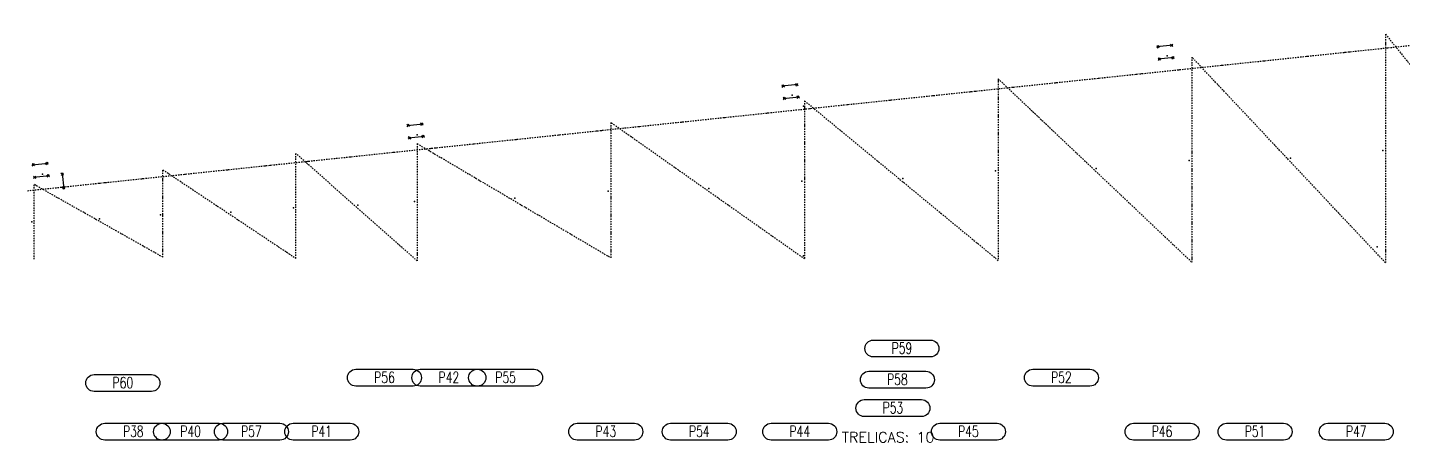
# Model space of a CAD drawing. Extents: x 8920 to 18626, y -10146 to 3021.
# Drawn here: x 9253 to 14755, y 880 to 2540 of the extents above; entities that cross this region are included whole.
import ezdxf
from ezdxf.enums import TextEntityAlignment as Align

# ---------------------------------------------------------------- set-up
doc = ezdxf.new("R2010")
doc.units = 0
doc.header["$LTSCALE"] = 10
doc.header["$MEASUREMENT"] = 0
doc.linetypes.add('DASHDOT', pattern=[1, 0.5, -0.25, 0, -0.25])
doc.linetypes.add('HIDDEN', pattern=[0.375, 0.25, -0.125])
doc.layers.get('0').update_dxf_attribs({"linetype": 'CONTINUOUS'})
for name, color, linetype in [('A', 2, 'DASHDOT'), ('FORIR', 4, 'CONTINUOUS'), ('G', 3, 'CONTINUOUS'), ('POS_BOX', 6, 'CONTINUOUS'), ('TR', 6, 'HIDDEN'), ('TXT1', 7, 'CONTINUOUS')]:
    doc.layers.add(name, color=color, linetype=linetype)
doc.styles.add('1', font='romans', dxfattribs={"width": 0.7, "height": 2.8})
doc.styles.add('POS', font='ROMANS', dxfattribs={"width": 0.7})

# ---------------------------------------------------------------- blocks, each defined once
blk = doc.blocks.new('P8_PRO')
at = {"layer": 'POS_BOX'}
blk.add_lwpolyline([(17.5, 3.01, -1), (17.5, -1.49), (2.25, -1.49, -1), (2.25, 3.01), (17.5, 3.01)], format="xyb", dxfattribs=at)
at = {"style": 'POS', "width": 0.7}
blk.add_attdef('POS_PEZ', text='', height=3, dxfattribs=at).set_placement((9.88, -0.64), align=Align.CENTER)
at = {"style": 'POS', "width": 0.7, "flags": 1}
for tag, p in [('QTA_PEZ', (0, -2.59)), ('SUN_LIS', (0, -3.56)), ('MAR_PEZ', (0, -2.13)), ('PUN_LIS', (0, -3.1)), ('COD_PEZ', (0, -4.5)), ('MCL_PEZ', (0, -4.04)), ('DIM_PRO', (0, -5))]:
    blk.add_attdef(tag, p, '', height=0.3, dxfattribs=at)
blk = doc.blocks.new('MS')
at = {"color": 6}
for p, q in [((-4.7, 22.8), (4.7, 32.1)), ((-4.7, 32.1), (4.7, 22.8)), ((-4.7, -22.8), (4.7, -32.1)), ((-4.7, -32.1), (4.7, -22.8))]:
    blk.add_line(p, q, dxfattribs=at)
at = {"color": 3}
blk.add_line((0, -32.1), (0, 32.1), dxfattribs=at)
at = {"flags": 1}
for tag, p, height in [('DIAM', (0, 0), 8.01), ('AVAN', (1.3, -18.2), 5.26), ('TOLE', (1.3, -9.7), 5.26), ('DIET', (1.3, -24.6), 5.26)]:
    blk.add_attdef(tag, p, '', height=height, dxfattribs=at)
blk = doc.blocks.new('3D_INFOPOS')
blk.add_point((0, 0))
at = {"layer": 'FORIR', "flags": 1}
blk.add_attdef('POS_PEZ', (7.6, -4.3), '', height=5.26, dxfattribs=at)
blk = doc.blocks.new('3D_INFOM')
blk.add_point((0, 0))
at = {"layer": 'FORIR', "flags": 1}
blk.add_attdef('MARK', (7.6, -4.3), '', height=5.26, dxfattribs=at)

msp = doc.modelspace()

# ---------------------------------------------------------------- linework, layer by layer
at = {"layer": 'A'}
for p, q in [((9252.8731, 1887.3404), (15468.26363, 2540.39361)), ((14687.20598, 2513.51846), (14687.20598, 1598.73356)), ((14687.20598, 2513.51846), (15435.70598, 1589.82338)), ((13912.20598, 2422.18846), (13912.20598, 1600.89627)), ((14687.20598, 1598.73356), (13912.20598, 2422.18846)), ((13137.20598, 2335.20043), (13912.20598, 1600.89627)), ((13137.20598, 2335.20043), (13137.20598, 1608.54145)), ((12362.20598, 2247.3617), (12362.20598, 1614.3205)), ((12362.20598, 2247.3617), (13137.20598, 1608.54145)), ((11587.20598, 2159.99319), (11587.20598, 1619.34908)), ((12362.20598, 1614.3205), (11587.20598, 2159.99319)), ((10812.20598, 2075.97711), (10812.20598, 1606.17991)), ((10812.20598, 2075.97711), (11587.20598, 1619.34908)), ((10327.20598, 1616.68703), (10327.20598, 2035.68807)), ((10812.20598, 1606.17991), (10327.20598, 2035.68807)), ((9794.70598, 1620.96984), (9794.70598, 1971.10931)), ((9794.70598, 1971.10931), (10327.20598, 1616.68703)), ((9794.70598, 1620.96984), (9280.20598, 1911.59719)), ((9280.20598, 1613.24848), (9280.20598, 1911.59719))]:
    msp.add_line(p, q, dxfattribs=at)
msp.add_point((14653.95205, 1663.24849), dxfattribs=at)
at = {"layer": 'G'}
msp.add_point((14653.95205, 1663.24849), dxfattribs=at)
at = {"layer": 'TR'}
msp.add_point((14653.95205, 1663.24849), dxfattribs=at)

# ---------------------------------------------------------------- block references
for p, rotation in [((13804.36233, 2466.14623), 96.02915511397136), ((13809.61406, 2416.4228), 96.02915511397136), ((12304.08982, 2308.52286), 96.02915511397136), ((12309.34155, 2258.79943), 96.02915511397136), ((10803.81732, 2150.82441), 96.02915511397136), ((10809.06904, 2101.10098), 96.02915511396702), ((9303.53251, 1993.34779), 96.02915511397136), ((9308.78424, 1943.62436), 96.02915511396922), ((9394.60537, 1926.03759), 185.9980792478905)]:
    msp.add_blockref('MS', p, dxfattribs=dict(rotation=rotation))
for name, p in [('3D_INFOPOS', (13813.27976, 2426.74881)), ('3D_INFOPOS', (12313.00715, 2269.12543)), ('3D_INFOPOS', (12358.66035, 2225.24938)), ('3D_INFOPOS', (10812.73441, 2111.42699)), ('3D_INFOPOS', (14677.20001, 2048.34372)), ('3D_INFOPOS', (13902.2001, 2007.61583)), ('3D_INFOPOS', (14307.12206, 2017.18087)), ('3D_INFOPOS', (9312.45022, 1953.95036)), ('3D_INFOPOS', (12352.20013, 1926.16007)), ('3D_INFOPOS', (12755.13991, 1936.4395)), ('3D_INFOPOS', (13127.20005, 1966.88795)), ('3D_INFOPOS', (13529.98564, 1976.82996)), ('3D_INFOPOS', (11577.20008, 1885.43219)), ('3D_INFOPOS', (11979.57787, 1895.96391)), ('3D_INFOPOS', (10317.56824, 1819.21649)), ('3D_INFOPOS', (10575.27163, 1828.87883)), ('3D_INFOPOS', (10802.20001, 1844.70426)), ('3D_INFOPOS', (11203.35553, 1857.12636)), ('3D_INFOPOS', (9270.5683, 1763.24849)), ('3D_INFOPOS', (9541.58651, 1775.01936)), ('3D_INFOPOS', (9785.06833, 1791.23249)), ('3D_INFOPOS', (10066.51375, 1801.77634)), ('3D_INFOPOS', (12357.95598, 1626.73322)), ('3D_INFOM', (12357.95598, 1626.73322))]:
    msp.add_blockref(name, p)
ref = msp.add_blockref('P8_PRO', (12603.8951, 1244.39346), dxfattribs=dict(xscale=15, yscale=15, zscale=15))
ref.add_attrib('POS_PEZ', 'P59', dxfattribs={"height": 45, "style": 'POS', "width": 0.7}).set_placement((12752.04798, 1234.7408), align=Align.CENTER)
ref = msp.add_blockref('P8_PRO', (10533.26322, 1127.71272), dxfattribs=dict(xscale=15, yscale=15, zscale=15))
ref.add_attrib('POS_PEZ', 'P56', dxfattribs={"height": 45, "style": 'POS', "width": 0.7}).set_placement((10681.4161, 1118.06006), align=Align.CENTER)
ref = msp.add_blockref('P8_PRO', (10790.96661, 1127.71272), dxfattribs=dict(xscale=15, yscale=15, zscale=15))
ref.add_attrib('POS_PEZ', 'P42', dxfattribs={"height": 45, "style": 'POS', "width": 0.7}).set_placement((10939.11949, 1118.06006), align=Align.CENTER)
ref = msp.add_blockref('P8_PRO', (11017.89499, 1127.71272), dxfattribs=dict(xscale=15, yscale=15, zscale=15))
ref.add_attrib('POS_PEZ', 'P55', dxfattribs={"height": 45, "style": 'POS', "width": 0.7}).set_placement((11166.04787, 1118.06006), align=Align.CENTER)
ref = msp.add_blockref('P8_PRO', (12585.8951, 1119.68548), dxfattribs=dict(xscale=15, yscale=15, zscale=15))
ref.add_attrib('POS_PEZ', 'P58', dxfattribs={"height": 45, "style": 'POS', "width": 0.7}).set_placement((12734.04798, 1110.03282), align=Align.CENTER)
ref = msp.add_blockref('P8_PRO', (13242.17258, 1127.71272), dxfattribs=dict(xscale=15, yscale=15, zscale=15))
ref.add_attrib('POS_PEZ', 'P52', dxfattribs={"height": 45, "style": 'POS', "width": 0.7}).set_placement((13390.32546, 1118.06006), align=Align.CENTER)
ref = msp.add_blockref('P8_PRO', (9486.26328, 1106.42862), dxfattribs=dict(xscale=15, yscale=15, zscale=15))
ref.add_attrib('POS_PEZ', 'P60', dxfattribs={"height": 45, "style": 'POS', "width": 0.7}).set_placement((9634.41616, 1096.77596), align=Align.CENTER)
ref = msp.add_blockref('P8_PRO', (12567.8951, 1006.12091), dxfattribs=dict(xscale=15, yscale=15, zscale=15))
ref.add_attrib('POS_PEZ', 'P53', dxfattribs={"height": 45, "style": 'POS', "width": 0.7}).set_placement((12716.04798, 996.46825), align=Align.CENTER)
ref = msp.add_blockref('P8_PRO', (9528.13877, 911.71272), dxfattribs=dict(xscale=15, yscale=15, zscale=15))
ref.add_attrib('POS_PEZ', 'P38', dxfattribs={"height": 45, "style": 'POS', "width": 0.7}).set_placement((9676.29165, 902.06006), align=Align.CENTER)
ref = msp.add_blockref('P8_PRO', (9757.28149, 911.71272), dxfattribs=dict(xscale=15, yscale=15, zscale=15))
ref.add_attrib('POS_PEZ', 'P40', dxfattribs={"height": 45, "style": 'POS', "width": 0.7}).set_placement((9905.43437, 902.06006), align=Align.CENTER)
ref = msp.add_blockref('P8_PRO', (10000.7633, 911.71272), dxfattribs=dict(xscale=15, yscale=15, zscale=15))
ref.add_attrib('POS_PEZ', 'P57', dxfattribs={"height": 45, "style": 'POS', "width": 0.7}).set_placement((10148.91618, 902.06006), align=Align.CENTER)
ref = msp.add_blockref('P8_PRO', (10282.20873, 911.71272), dxfattribs=dict(xscale=15, yscale=15, zscale=15))
ref.add_attrib('POS_PEZ', 'P41', dxfattribs={"height": 45, "style": 'POS', "width": 0.7}).set_placement((10430.36161, 902.06006), align=Align.CENTER)
ref = msp.add_blockref('P8_PRO', (11419.05051, 911.71272), dxfattribs=dict(xscale=15, yscale=15, zscale=15))
ref.add_attrib('POS_PEZ', 'P43', dxfattribs={"height": 45, "style": 'POS', "width": 0.7}).set_placement((11567.20339, 902.06006), align=Align.CENTER)
ref = msp.add_blockref('P8_PRO', (11792.89506, 911.71272), dxfattribs=dict(xscale=15, yscale=15, zscale=15))
ref.add_attrib('POS_PEZ', 'P54', dxfattribs={"height": 45, "style": 'POS', "width": 0.7}).set_placement((11941.04794, 902.06006), align=Align.CENTER)
ref = msp.add_blockref('P8_PRO', (12195.27285, 911.71272), dxfattribs=dict(xscale=15, yscale=15, zscale=15))
ref.add_attrib('POS_PEZ', 'P44', dxfattribs={"height": 45, "style": 'POS', "width": 0.7}).set_placement((12343.42573, 902.06006), align=Align.CENTER)
ref = msp.add_blockref('P8_PRO', (12870.11244, 911.71272), dxfattribs=dict(xscale=15, yscale=15, zscale=15))
ref.add_attrib('POS_PEZ', 'P45', dxfattribs={"height": 45, "style": 'POS', "width": 0.7}).set_placement((13018.26532, 902.06006), align=Align.CENTER)
ref = msp.add_blockref('P8_PRO', (13644.95817, 911.71272), dxfattribs=dict(xscale=15, yscale=15, zscale=15))
ref.add_attrib('POS_PEZ', 'P46', dxfattribs={"height": 45, "style": 'POS', "width": 0.7}).set_placement((13793.11105, 902.06006), align=Align.CENTER)
ref = msp.add_blockref('P8_PRO', (14017.17263, 911.71272), dxfattribs=dict(xscale=15, yscale=15, zscale=15))
ref.add_attrib('POS_PEZ', 'P51', dxfattribs={"height": 45, "style": 'POS', "width": 0.7}).set_placement((14165.32551, 902.06006), align=Align.CENTER)
ref = msp.add_blockref('P8_PRO', (14422.0946, 911.71272), dxfattribs=dict(xscale=15, yscale=15, zscale=15))
ref.add_attrib('POS_PEZ', 'P47', dxfattribs={"height": 45, "style": 'POS', "width": 0.7}).set_placement((14570.24748, 902.06006), align=Align.CENTER)

# ---------------------------------------------------------------- texts
at = {"layer": 'TXT1', "color": 7, "style": '1'}
msp.add_text('TRELICAS: 10', height=42, dxfattribs=at).set_placement((12511.24933, 879.82559))

doc.saveas('drawing.dxf')
